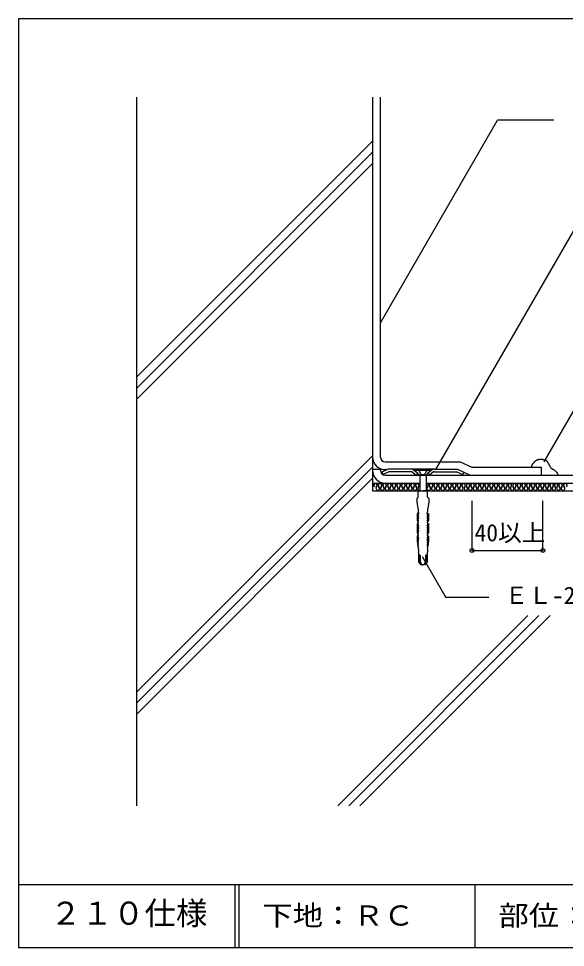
# Model space of a CAD drawing. Units: millimetres, scale not verified. Extents: x -410 to 390, y -605 to 625.
# Drawn here: x -410 to -63, y 35 to 625 of the extents above; entities that cross this region are included whole.
import ezdxf
from ezdxf.enums import TextEntityAlignment as Align

# ---------------------------------------------------------------- set-up
doc = ezdxf.new("R2010")
doc.units = ezdxf.units.MM
doc.header["$LTSCALE"] = 5
doc.header["$PDMODE"] = 32
doc.header["$PDSIZE"] = 2.5
doc.linetypes.add('DASHED3', pattern=[4, 3, -1])
for name, color, linetype in [('2-2_in line', 7, 'Continuous'), ('2-3', 3, 'Continuous'), ('2-4_out line', 2, 'Continuous'), ('2-6_鋼板・アングル', 2, 'Continuous'), ('2-7_ビス', 7, 'Continuous'), ('2-A_moji', 7, 'Continuous'), ('2-B_dim', 7, 'Continuous'), ('2-D_ハッチ他', 4, 'Continuous'), ('2-E_con他', 4, 'Continuous'), ('F-2', 7, 'Continuous'), ('F-5', 6, 'Continuous'), ('F-7', 1, 'Continuous'), ('F-A', 7, 'Continuous')]:
    doc.layers.add(name, color=color, linetype=linetype)
doc.styles.add('HG丸ｺﾞｼｯｸM-PRO', font='')
doc.styles.add('ＭＳ ゴシック', font='')
doc.styles.get('HG丸ｺﾞｼｯｸM-PRO').set_extended_font_data('HG丸ｺﾞｼｯｸM-PRO')
doc.styles.get('ＭＳ ゴシック').set_extended_font_data('MS Gothic')

msp = doc.modelspace()

# ---------------------------------------------------------------- linework, layer by layer
at = {"layer": '2-2_in line'}
for p, q in [((-176.478, 338.095), (-177.158, 338.095)), ((-127.227, 336.498), (-123.146, 334.595)), ((-177.158, 334.595), (-78.146, 334.595)), ((-185.158, 329.595), (-155.227, 329.595)), ((-151.227, 329.595), (314.842, 329.595))]:
    msp.add_line(p, q, dxfattribs=at)
for points in [[(-185.158, 574.595), (-185.158, 324.595), (314.842, 324.595)], [(-84.143, 339.595), (-84.125, 339.725), (-84.092, 339.951), (-84.054, 340.174), (-84.009, 340.394), (-83.954, 340.611), (-83.885, 340.823), (-83.838, 340.942), (-83.797, 341.035), (-83.718, 341.19), (-83.631, 341.342), (-83.537, 341.491), (-83.436, 341.636), (-83.332, 341.779), (-83.27, 341.86), (-83.195, 341.955), (-83.065, 342.115), (-82.932, 342.273), (-82.797, 342.429), (-82.66, 342.582), (-82.521, 342.734), (-82.439, 342.821), (-82.354, 342.912), (-82.205, 343.068), (-82.053, 343.221), (-81.898, 343.372), (-81.739, 343.518), (-81.575, 343.659), (-81.478, 343.739), (-81.39, 343.808), (-81.236, 343.922), (-81.077, 344.03), (-80.914, 344.13), (-80.746, 344.223), (-80.575, 344.307), (-80.473, 344.35), (-80.359, 344.395), (-80.159, 344.462), (-79.956, 344.519), (-79.749, 344.566)], [(-79.749, 344.566), (-79.54, 344.606), (-79.329, 344.639), (-79.206, 344.656), (-79.058, 344.675), (-78.801, 344.702), (-78.545, 344.721), (-78.289, 344.73), (-78.034, 344.729), (-77.78, 344.714), (-77.633, 344.7), (-77.526, 344.686), (-77.341, 344.657), (-77.157, 344.623), (-76.974, 344.585), (-76.789, 344.545), (-76.605, 344.505), (-76.497, 344.482), (-76.375, 344.456), (-76.164, 344.413), (-75.955, 344.367), (-75.748, 344.314), (-75.545, 344.252), (-75.349, 344.176), (-75.238, 344.124), (-75.139, 344.071), (-74.973, 343.968), (-74.815, 343.851), (-74.665, 343.724), (-74.521, 343.586), (-74.385, 343.441), (-74.31, 343.354), (-74.226, 343.252), (-74.087, 343.07), (-73.957, 342.884), (-73.834, 342.694), (-73.717, 342.5), (-73.604, 342.304), (-73.54, 342.189), (-73.473, 342.066)], [(-180.158, 337.595), (-180.158, 338.095), (-185.158, 338.095)], [(-73.473, 342.066), (-73.359, 341.853), (-73.246, 341.639), (-73.135, 341.423), (-73.025, 341.208), (-72.914, 340.992), (-72.849, 340.866), (-72.76, 340.697), (-72.604, 340.408), (-72.439, 340.123), (-72.265, 339.846), (-72.076, 339.58), (-71.871, 339.327), (-71.743, 339.188), (-71.697, 339.141), (-71.615, 339.061), (-71.531, 338.984), (-71.444, 338.91), (-71.355, 338.839), (-71.264, 338.771), (-71.21, 338.733), (-71.12, 338.674), (-70.962, 338.578), (-70.8, 338.486), (-70.637, 338.398), (-70.475, 338.308), (-70.314, 338.216), (-70.222, 338.161), (-70.13, 338.101), (-69.974, 337.994), (-69.822, 337.881), (-69.672, 337.764), (-69.525, 337.643), (-69.379, 337.521), (-69.294, 337.45), (-69.188, 337.36), (-69.007, 337.205), (-68.828, 337.048), (-68.652, 336.887), (-68.482, 336.72)], [(-68.482, 336.72), (-68.319, 336.547), (-68.228, 336.443), (-68.176, 336.381), (-68.09, 336.271), (-68.007, 336.159), (-67.93, 336.043), (-67.857, 335.925), (-67.79, 335.804), (-67.754, 335.732), (-67.707, 335.63), (-67.636, 335.452), (-67.574, 335.269), (-67.519, 335.083), (-67.47, 334.895), (-67.424, 334.705), (-67.398, 334.595)]]:
    msp.add_lwpolyline(points, dxfattribs=at)
for centre, radius in [((-177.158, 346.095), 8), ((-177.158, 337.595), 8), ((-177.158, 337.595), 3)]:
    msp.add_arc(centre, radius, 180, 270, dxfattribs=at)
at = {"layer": '2-3'}
msp.add_line((-335.158, 574.595), (-335.158, 124.595), dxfattribs=at)
at = {"layer": '2-4_out line'}
for p, q in [((-180.158, 346.095), (-180.158, 574.595)), ((-122.038, 339.595), (-78.146, 339.595)), ((-78.146, 339.595), (-78.146, 334.595)), ((-78.146, 334.595), (69.17, 334.595))]:
    msp.add_line(p, q, dxfattribs=at)
msp.add_lwpolyline([(-177.158, 343.095), (-129.544, 343.095), (-122.038, 339.595)], dxfattribs=at)
msp.add_arc((-177.158, 346.095), 3, 180, 270, dxfattribs=at)
at = {"layer": '2-6_鋼板・アングル'}
for p, q in [((-174.872, 336.763), (-178.551, 335.047)), ((-160.543, 338.363), (-175.227, 338.363)), ((-160.543, 336.763), (-174.872, 336.763)), ((-160.056, 336.597), (-157.453, 334.595)), ((-159.08, 337.865), (-156.477, 335.863)), ((-147.374, 337.865), (-149.977, 335.863)), ((-146.399, 336.597), (-149.002, 334.595)), ((-145.911, 338.363), (-131.227, 338.363)), ((-145.911, 336.763), (-131.582, 336.763)), ((-131.582, 336.763), (-127.903, 335.047)), ((-131.227, 338.363), (-127.227, 336.498)), ((-127.227, 336.498), (-127.903, 335.047)), ((-156.477, 335.863), (-157.453, 334.595)), ((-149.977, 335.863), (-149.002, 334.595))]:
    msp.add_line(p, q, dxfattribs=at)
at = {"layer": '2-6_鋼板・アングル', "color": 4}
for p, q in [((-145.911, 338.363), (-160.543, 338.363)), ((-157.453, 334.595), (-149.002, 334.595))]:
    msp.add_line(p, q, dxfattribs=at)
at = {"layer": '2-6_鋼板・アングル'}
msp.add_lwpolyline([(-175.227, 338.363), (-179.227, 336.498), (-178.551, 335.047)], dxfattribs=at)
for centre, radius, start, end in [((-160.543, 335.963), 2.4, 52.43141, 90), ((-160.543, 335.963), 0.8, 52.43141, 90), ((-145.911, 335.963), 2.4, 90, 127.56859), ((-145.911, 335.963), 0.8, 90, 127.56859)]:
    msp.add_arc(centre, radius, start, end, dxfattribs=at)
at = {"layer": '2-7_ビス'}
for p, q in [((-158.227, 337.97), (-158.227, 337.47)), ((-158.227, 337.47), (-155.352, 334.595)), ((-148.227, 337.47), (-158.227, 337.47)), ((-148.227, 337.47), (-151.102, 334.595)), ((-151.102, 334.595), (-155.352, 334.595)), ((-155.227, 334.595), (-155.227, 324.595)), ((-151.227, 334.595), (-151.227, 324.595)), ((-156.396, 304.97), (-156.396, 304.97)), ((-156.396, 304.97), (-156.396, 304.97)), ((-150.058, 304.97), (-150.058, 304.97)), ((-150.058, 304.97), (-150.058, 304.97)), ((-156.396, 289.303), (-155.963, 288.479)), ((-150.058, 289.303), (-150.491, 288.479))]:
    msp.add_line(p, q, dxfattribs=at)
at = {"layer": '2-7_ビス', "linetype": 'DASHED3'}
for p, q in [((-155.777, 337.47), (-155.777, 337.97)), ((-155.777, 337.47), (-154.695, 335.595)), ((-150.677, 337.47), (-151.76, 335.595)), ((-150.677, 337.47), (-150.677, 337.97))]:
    msp.add_line(p, q, dxfattribs=at)
at = {"layer": '2-7_ビス'}
for points in [[(-148.227, 337.47), (-148.227, 337.97), (-158.227, 337.97)], [(-156.227, 320.499), (-156.227, 324.595), (-153.227, 324.595)], [(-150.227, 320.499), (-150.227, 324.595), (-153.227, 324.595)], [(-156.227, 320.499), (-156.977, 319.675), (-156.977, 317.576), (-156.429, 313.458), (-156.187, 313.051), (-156.227, 313.051), (-156.227, 311.237), (-155.794, 310.412)], [(-150.227, 320.499), (-149.477, 319.675), (-149.477, 317.576), (-150.025, 313.458), (-150.267, 313.051), (-150.227, 313.051), (-150.227, 311.237), (-150.66, 310.412)], [(-155.924, 310.165), (-156.902, 310.165), (-156.902, 305.931), (-156.401, 304.97), (-156.396, 304.97)], [(-155.856, 308.845), (-156.363, 309.67), (-156.363, 310.165)], [(-155.856, 307.279), (-156.363, 308.103), (-156.363, 308.581), (-156.014, 308.598)], [(-155.913, 305.712), (-156.363, 306.537), (-156.363, 307.014), (-156.015, 307.031)], [(-150.599, 308.845), (-150.091, 309.67), (-150.091, 310.165)], [(-150.599, 307.279), (-150.091, 308.103), (-150.091, 308.581), (-150.44, 308.598)], [(-150.542, 305.712), (-150.091, 306.537), (-150.091, 307.014), (-150.439, 307.031)], [(-150.53, 310.165), (-149.552, 310.165), (-149.552, 305.931), (-150.054, 304.97), (-150.058, 304.97)], [(-156.363, 303.898), (-156.902, 303.898), (-156.902, 298.101), (-156.396, 297.137)], [(-156.396, 304.97), (-156.392, 305.447), (-156.075, 305.465)], [(-155.856, 302.579), (-156.363, 303.403), (-156.363, 303.898)], [(-155.856, 301.012), (-156.363, 301.837), (-156.363, 302.314), (-156.015, 302.331)], [(-150.599, 302.579), (-150.091, 303.403), (-150.091, 303.898)], [(-150.599, 301.012), (-150.091, 301.837), (-150.091, 302.314), (-150.439, 302.331)], [(-150.058, 304.97), (-150.062, 305.447), (-150.38, 305.465)], [(-150.091, 303.898), (-149.552, 303.898), (-149.552, 298.101), (-150.058, 297.137)], [(-156.363, 296.065), (-156.902, 296.065), (-156.902, 292.816), (-156.396, 289.303), (-156.396, 289.781), (-156.087, 289.798)], [(-156.396, 297.137), (-156.392, 297.614), (-156.072, 297.631)], [(-155.856, 299.445), (-156.363, 300.27), (-156.363, 300.747), (-156.015, 300.765)], [(-155.913, 297.879), (-156.363, 298.703), (-156.363, 299.181), (-156.015, 299.198)], [(-155.856, 294.745), (-156.363, 295.57), (-156.363, 296.065)], [(-150.599, 299.445), (-150.091, 300.27), (-150.091, 300.747), (-150.439, 300.765)], [(-150.599, 294.745), (-150.091, 295.57), (-150.091, 296.065)], [(-150.541, 297.879), (-150.091, 298.703), (-150.091, 299.181), (-150.439, 299.198)], [(-150.058, 297.137), (-150.062, 297.614), (-150.383, 297.631)], [(-150.091, 296.065), (-149.552, 296.065), (-149.552, 292.816), (-150.058, 289.303), (-150.059, 289.781), (-150.367, 289.798)], [(-155.942, 290.045), (-156.393, 290.87), (-156.391, 291.347), (-156.069, 291.365)], [(-155.92, 291.612), (-156.384, 292.437), (-156.38, 292.914), (-156.045, 292.931)], [(-155.888, 293.179), (-156.368, 294.003), (-156.363, 294.481), (-156.015, 294.498)], [(-150.566, 293.179), (-150.086, 294.003), (-150.091, 294.481), (-150.439, 294.498)], [(-150.534, 291.612), (-150.07, 292.437), (-150.074, 292.914), (-150.409, 292.931)], [(-150.512, 290.045), (-150.061, 290.87), (-150.063, 291.347), (-150.386, 291.365)], [(-156.093, 288.231), (-156.227, 288.231), (-156.227, 287.448), (-156.077, 287.448), (-156.077, 285.84), (-156.071, 285.84)], [(-156.02, 285.51), (-156.02, 279.56), (-155.58, 278.908), (-154.577, 277.595), (-154.428, 277.595), (-155.513, 279.56), (-155.513, 283.531)], [(-154.93, 283.531), (-154.93, 279.56), (-153.844, 277.595), (-153.227, 277.595)], [(-151.525, 283.531), (-151.525, 279.56), (-152.61, 277.595), (-153.227, 277.595)], [(-150.434, 285.51), (-150.434, 279.56), (-150.874, 278.908), (-151.877, 277.595), (-152.027, 277.595), (-150.941, 279.56), (-150.941, 283.531)], [(-150.362, 288.231), (-150.227, 288.231), (-150.227, 287.448), (-150.377, 287.448), (-150.377, 285.84), (-150.384, 285.84)]]:
    msp.add_lwpolyline(points, dxfattribs=at)
at = {"layer": '2-7_ビス', "linetype": 'DASHED3'}
msp.add_arc((-153.227, 336.705), 1.84, 217.11751, 322.88248, dxfattribs=at)
at = {"layer": '2-7_ビス'}
for centre, major_axis, start_param, end_param in [((-156.063, 308.821), (0, -0.229), 0.2312026, 1.6765256), ((-156.063, 307.255), (0, -0.229), 0.2312026, 1.6765256), ((-155.935, 310.336), (0, -0.172), 0.06848, 2.1628795), ((-150.52, 310.336), (0, -0.172), 4.1203058, 6.2147054), ((-150.391, 308.821), (0, -0.229), 4.6066597, 6.0519827), ((-150.391, 307.255), (0, -0.229), 4.6066597, 6.0519827), ((-156.418, 304.434), (0, -0.536), 0.0442118, 3.0973809), ((-156.12, 305.688), (0, -0.229), 0.2312026, 1.6765256), ((-156.063, 302.555), (0, -0.229), 0.2312026, 1.6765256), ((-156.063, 300.988), (0, -0.229), 0.2312026, 1.6765256), ((-150.391, 302.555), (0, -0.229), 4.6066597, 6.0519827), ((-150.391, 300.988), (0, -0.229), 4.6066597, 6.0519827), ((-150.334, 305.688), (0, -0.229), 4.6066597, 6.0519827), ((-150.037, 304.434), (0, -0.536), 3.1858044, 6.2389735), ((-156.418, 296.601), (0, -0.536), 0.0442118, 3.0973809), ((-156.12, 297.855), (0, -0.229), 0.2312026, 1.6765256), ((-156.063, 299.421), (0, -0.229), 0.2312026, 1.6765256), ((-150.391, 299.421), (0, -0.229), 4.6066597, 6.0519827), ((-150.334, 297.855), (0, -0.229), 4.6066597, 6.0519827), ((-150.037, 296.601), (0, -0.536), 3.1858044, 6.2389735), ((-156.15, 290.021), (0, -0.229), 0.2312026, 1.6765256), ((-156.127, 291.588), (0, -0.229), 0.2312026, 1.6765256), ((-156.095, 293.155), (0, -0.229), 0.2312026, 1.6765256), ((-156.063, 294.721), (0, -0.229), 0.2312026, 1.6765256), ((-150.391, 294.721), (0, -0.229), 4.6066597, 6.0519827), ((-150.359, 293.155), (0, -0.229), 4.6066597, 6.0519827), ((-150.327, 291.588), (0, -0.229), 4.6066597, 6.0519827), ((-150.305, 290.021), (0, -0.229), 4.6066597, 6.0519827), ((-156.106, 288.405), (0, -0.174), 0.0818475, 2.1771705), ((-156.747, 285.546), (0, -0.8), 1.5261677, 1.947508), ((-155.221, 283.521), (0, -0.321), 1.5390306, 4.6806232), ((-151.233, 283.521), (0, -0.321), 1.6025621, 4.7441547), ((-150.349, 288.405), (0, -0.174), 4.1060148, 6.2013378), ((-149.707, 285.546), (0, -0.8), 4.3356773, 4.7570176)]:
    msp.add_ellipse(centre, major_axis=major_axis, ratio=0.909574, start_param=start_param, end_param=end_param, dxfattribs=at)
at = {"layer": '2-A_moji'}
for p, q in [((-180.158, 431.327), (-105.877, 559.985)), ((-70.071, 559.985), (-105.877, 559.985)), ((-145, 338.095), (-45.759, 509.985)), ((-76.087, 343.048), (5.86, 484.985)), ((-153.569, 282.818), (-138.637, 256.954)), ((-111.22, 256.954), (-138.637, 256.954))]:
    msp.add_line(p, q, dxfattribs=at)
at = {"layer": '2-B_dim'}
for p, q in [((-121.978, 286.727), (-121.978, 318.191)), ((-76.974, 286.727), (-76.974, 318.191)), ((-121.978, 286.727), (-76.974, 286.727))]:
    msp.add_line(p, q, dxfattribs=at)
at = {"layer": '2-B_dim', "color": 1}
for p in [(-121.978, 286.727), (-76.974, 286.727)]:
    msp.add_point(p, dxfattribs=at)
at = {"layer": '2-D_ハッチ他'}
for centre, start, end in [((-183.329, 328.053), 307.52351, 232.47649), ((-181.857, 326.136), 127.52351, 52.47649), ((-180.385, 328.053), 307.52351, 232.47649), ((-178.913, 326.136), 127.52351, 52.47649), ((-177.441, 328.053), 307.52351, 232.47649), ((-175.969, 326.136), 127.52351, 52.47649), ((-174.497, 328.053), 307.52351, 232.47649), ((-173.025, 326.136), 127.52351, 52.47649), ((-171.553, 328.053), 307.52351, 232.47649), ((-170.082, 326.136), 127.52351, 52.47649), ((-168.61, 328.053), 307.52351, 232.47649), ((-167.138, 326.136), 127.52351, 52.47649), ((-165.666, 328.053), 307.52351, 232.47649), ((-164.194, 326.136), 127.52351, 52.47649), ((-162.722, 328.053), 307.52351, 232.47649), ((-161.25, 326.136), 127.52351, 52.47649), ((-159.778, 328.053), 307.52351, 232.47649), ((-158.306, 326.136), 127.52351, 52.47649), ((-156.834, 328.053), 307.52351, 232.47649), ((-155.362, 326.136), 127.52351, 276.40226), ((-150.946, 328.053), 307.52351, 103.45425), ((-149.474, 326.136), 127.52351, 52.47649), ((-148.002, 328.053), 307.52351, 232.47649), ((-146.53, 326.136), 127.52351, 52.47649), ((-145.058, 328.053), 307.52351, 232.47649), ((-143.586, 326.136), 127.52351, 52.47649), ((-142.114, 328.053), 307.52351, 232.47649), ((-140.642, 326.136), 127.52351, 52.47649), ((-139.17, 328.053), 307.52351, 232.47649), ((-137.698, 326.136), 127.52351, 52.47649), ((-136.226, 328.053), 307.52351, 232.47649), ((-134.754, 326.136), 127.52351, 52.47649), ((-133.283, 328.053), 307.52351, 232.47649), ((-131.811, 326.136), 127.52351, 52.47649), ((-130.339, 328.053), 307.52351, 232.47649), ((-128.867, 326.136), 127.52351, 52.47649), ((-127.395, 328.053), 307.52351, 232.47649), ((-125.923, 326.136), 127.52351, 52.47649), ((-124.451, 328.053), 307.52351, 232.47649), ((-122.979, 326.136), 127.52351, 52.47649), ((-121.507, 328.053), 307.52351, 232.47649), ((-120.035, 326.136), 127.52351, 52.47649), ((-118.563, 328.053), 307.52351, 232.47649), ((-117.091, 326.136), 127.52351, 52.47649), ((-115.619, 328.053), 307.52351, 232.47649), ((-114.147, 326.136), 127.52351, 52.47649), ((-112.675, 328.053), 307.52351, 232.47649), ((-111.203, 326.136), 127.52351, 52.47649), ((-109.731, 328.053), 307.52351, 232.47649), ((-108.259, 326.136), 127.52351, 52.47649), ((-106.787, 328.053), 307.52351, 232.47649), ((-105.315, 326.136), 127.52351, 52.47649), ((-103.843, 328.053), 307.52351, 232.47649), ((-102.371, 326.136), 127.52351, 52.47649), ((-100.899, 328.053), 307.52351, 232.47649), ((-99.427, 326.136), 127.52351, 52.47649), ((-97.955, 328.053), 307.52351, 232.47649), ((-96.484, 326.136), 127.52351, 52.47649), ((-95.012, 328.053), 307.52351, 232.47649), ((-93.54, 326.136), 127.52351, 52.47649), ((-92.068, 328.053), 307.52351, 232.47649), ((-90.596, 326.136), 127.52351, 52.47649), ((-89.124, 328.053), 307.52351, 232.47649), ((-87.652, 326.136), 127.52351, 52.47649), ((-86.18, 328.053), 307.52351, 232.47649), ((-84.708, 326.136), 127.52351, 52.47649), ((-83.236, 328.053), 307.52351, 232.47649), ((-81.764, 326.136), 127.52351, 52.47649), ((-80.292, 328.053), 307.52351, 232.47649), ((-78.82, 326.136), 127.52351, 52.47649), ((-77.348, 328.053), 307.52351, 232.47649), ((-75.876, 326.136), 127.52351, 52.47649), ((-74.404, 328.053), 307.52351, 232.47649), ((-72.932, 326.136), 127.52351, 52.47649), ((-71.46, 328.053), 307.52351, 232.47649), ((-69.988, 326.136), 127.52351, 52.47649), ((-68.516, 328.053), 307.52351, 232.47649), ((-67.044, 326.136), 127.52351, 52.47649), ((-65.572, 328.053), 307.52351, 232.47649), ((-64.1, 326.136), 127.52351, 52.47649), ((-62.628, 328.053), 307.52351, 232.47649)]:
    msp.add_arc(centre, 1.208, start, end, dxfattribs=at)
at = {"layer": '2-E_con他'}
for p, q in [((-335.158, 396.761), (-185.158, 546.761)), ((-335.158, 389.69), (-185.158, 539.69)), ((-335.158, 382.619), (-185.158, 532.619)), ((-335.158, 196.761), (-185.158, 346.761)), ((-335.158, 189.69), (-185.158, 339.69)), ((-335.158, 182.619), (-185.158, 332.619)), ((-207.324, 124.595), (-86.498, 245.421)), ((-200.253, 124.595), (-79.427, 245.421)), ((-193.182, 124.595), (-72.356, 245.421))]:
    msp.add_line(p, q, dxfattribs=at)
at = {"layer": 'F-2'}
msp.add_line((-120.158, 74.595), (-120.158, 34.595), dxfattribs=at)
at = {"layer": 'F-5'}
for p, q in [((-410.158, 74.595), (389.842, 74.595)), ((-272.658, 74.595), (-272.658, 34.595)), ((-270.158, 74.595), (-270.158, 34.595))]:
    msp.add_line(p, q, dxfattribs=at)
at = {"layer": 'F-7'}
for p, q in [((-410.158, 624.595), (389.842, 624.595)), ((-410.158, 624.595), (-410.158, 34.595)), ((-410.158, 34.595), (389.842, 34.595))]:
    msp.add_line(p, q, dxfattribs=at)

# ---------------------------------------------------------------- texts
at = {"layer": '2-A_moji', "style": 'ＭＳ ゴシック'}
msp.add_text('ＥＬ-2001注入', height=11, dxfattribs=at).set_placement((-101.22, 249.454), align=Align.BOTTOM_LEFT)
at = {"layer": '2-B_dim', "style": 'ＭＳ ゴシック'}
msp.add_text('40以上', height=11, dxfattribs=at).set_placement((-120.408, 289.227), align=Align.BOTTOM_LEFT)
at = {"layer": 'F-A', "style": 'HG丸ｺﾞｼｯｸM-PRO'}
msp.add_text('２１０仕様', height=14.66, dxfattribs=at).set_placement((-390.158, 44.595), align=Align.BOTTOM_LEFT)
at = {"layer": 'F-A', "style": 'HG丸ｺﾞｼｯｸM-PRO', "width": 1.1}
for s, p in [('下地：ＲＣ', (-255.158, 44.595)), ('部位：立上り角', (-105.158, 44.595))]:
    msp.add_text(s, height=12.83, dxfattribs=at).set_placement(p, align=Align.BOTTOM_LEFT)

doc.saveas('drawing.dxf')
